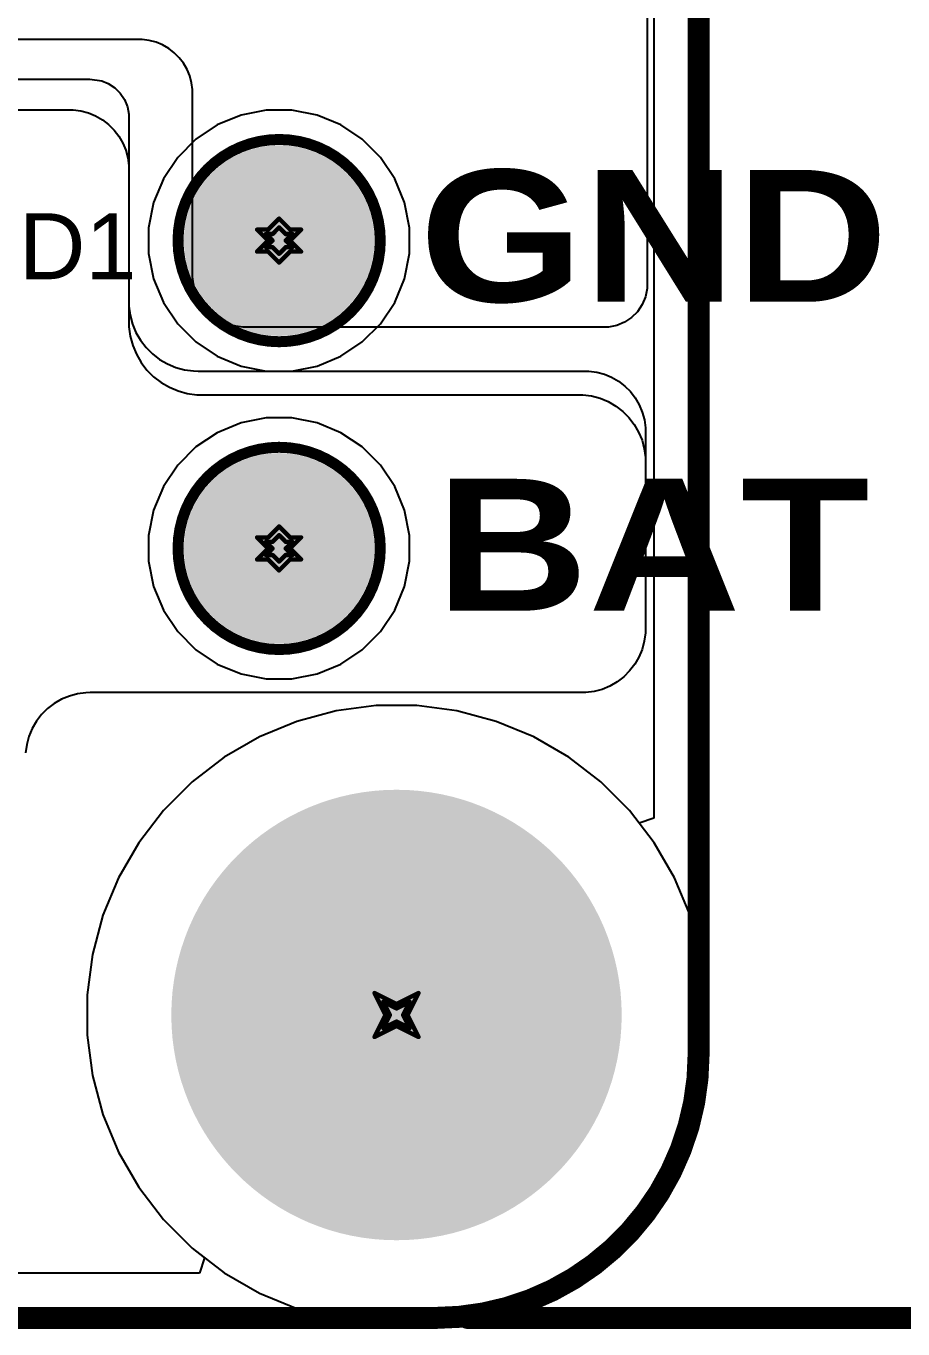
# Model space of a CAD drawing. Header units: inches. Extents: x -5 to 230, y -4 to 159.
# Drawn here: x 88.73 to 98.86, y -3.62 to 11.43 of the extents above; entities that cross this region are included whole.
import ezdxf

# ---------------------------------------------------------------- set-up
doc = ezdxf.new("R2010")
doc.units = ezdxf.units.IN
for name, color, linetype in [('Board Outline', 216, 'Continuous'), ('Bottom Layer', 5, 'Continuous'), ('Bottom Solder', 6, 'Continuous'), ('Dimension', 6, 'Continuous'), ('Drill Drawing', 1, 'Continuous'), ('Layer 1', 16, 'Continuous'), ('Layer 2', 76, 'Continuous'), ('Multi-Layer', 9, 'Continuous'), ('Pad Holes', 156, 'Continuous'), ('Top Layer', 1, 'Continuous'), ('Top Overlay', 2, 'Continuous'), ('Top Solder', 216, 'Continuous')]:
    doc.layers.add(name, color=color, linetype=linetype)
doc.styles.add('Arial', font='', dxfattribs={"height": 0.2})
doc.styles.add('Arial Black_Bold', font='', dxfattribs={"height": 0.2})
doc.styles.get('Arial').set_extended_font_data('Arial')
doc.styles.get('Arial Black_Bold').set_extended_font_data('Arial Black', bold=True)

# ---------------------------------------------------------------- blocks, each defined once
blk = doc.blocks.new('5001_39')
at = {"layer": 'Bottom Layer'}
h = blk.add_hatch(color=5, dxfattribs=at)
edge = h.paths.add_edge_path()
edge.add_arc((0, 0), 1, 0, 360)
at = {"layer": 'Bottom Solder'}
h = blk.add_hatch(color=6, dxfattribs=at)
edge = h.paths.add_edge_path()
edge.add_arc((0, 0), 1.1016, 0, 360)
at = {"layer": 'Layer 1'}
h = blk.add_hatch(color=16, dxfattribs=at)
edge = h.paths.add_edge_path()
edge.add_arc((0, 0), 1, 0, 360)
at = {"layer": 'Layer 2'}
h = blk.add_hatch(color=76, dxfattribs=at)
edge = h.paths.add_edge_path()
edge.add_arc((0, 0), 1, 0, 360)
at = {"layer": 'Multi-Layer'}
h = blk.add_hatch(color=9, dxfattribs=at)
edge = h.paths.add_edge_path()
edge.add_arc((0, 0), 1, 0, 360)
at = {"layer": 'Pad Holes'}
h = blk.add_hatch(color=7, dxfattribs=at)
edge = h.paths.add_edge_path()
edge.add_arc((0, 0), 0.6, 0, 360)
at = {"layer": 'Top Layer'}
h = blk.add_hatch(color=1, dxfattribs=at)
edge = h.paths.add_edge_path()
edge.add_arc((0, 0), 1, 0, 360)
at = {"layer": 'Top Solder'}
h = blk.add_hatch(color=216, dxfattribs=at)
edge = h.paths.add_edge_path()
edge.add_arc((0, 0), 1.1016, 0, 360)
at = {"layer": 'Top Overlay'}
for points in [[(1.1684, 0, 0.127, 0.127, 1), (-1.1684, 0, 0.127, 0.127, 1)], [(-1.20015, 0, 0.0635, 0.0635, 1), (-1.13665, 0, 0.0635, 0.0635, 1)], [(1.13665, 0, 0.0635, 0.0635, 1), (1.20015, 0, 0.0635, 0.0635, 1)]]:
    blk.add_lwpolyline(points, format="xyseb", close=True, dxfattribs=at)
blk = doc.blocks.new('5000_40')
at = {"layer": 'Bottom Layer'}
h = blk.add_hatch(color=5, dxfattribs=at)
edge = h.paths.add_edge_path()
edge.add_arc((0, 0), 1, 0, 360)
at = {"layer": 'Bottom Solder'}
h = blk.add_hatch(color=6, dxfattribs=at)
edge = h.paths.add_edge_path()
edge.add_arc((0, 0), 1.1016, 0, 360)
at = {"layer": 'Layer 1'}
h = blk.add_hatch(color=16, dxfattribs=at)
edge = h.paths.add_edge_path()
edge.add_arc((0, 0), 1, 0, 360)
at = {"layer": 'Layer 2'}
h = blk.add_hatch(color=76, dxfattribs=at)
edge = h.paths.add_edge_path()
edge.add_arc((0, 0), 1, 0, 360)
at = {"layer": 'Multi-Layer'}
h = blk.add_hatch(color=9, dxfattribs=at)
edge = h.paths.add_edge_path()
edge.add_arc((0, 0), 1, 0, 360)
at = {"layer": 'Pad Holes'}
h = blk.add_hatch(color=7, dxfattribs=at)
edge = h.paths.add_edge_path()
edge.add_arc((0, 0), 0.6, 0, 360)
at = {"layer": 'Top Layer'}
h = blk.add_hatch(color=1, dxfattribs=at)
edge = h.paths.add_edge_path()
edge.add_arc((0, 0), 1, 0, 360)
at = {"layer": 'Top Solder'}
h = blk.add_hatch(color=216, dxfattribs=at)
edge = h.paths.add_edge_path()
edge.add_arc((0, 0), 1.1016, 0, 360)
at = {"layer": 'Top Overlay'}
for points in [[(1.1684, 0, 0.127, 0.127, 1), (-1.1684, 0, 0.127, 0.127, 1)], [(-1.20015, 0, 0.0635, 0.0635, 1), (-1.13665, 0, 0.0635, 0.0635, 1)], [(1.13665, 0, 0.0635, 0.0635, 1), (1.20015, 0, 0.0635, 0.0635, 1)]]:
    blk.add_lwpolyline(points, format="xyseb", close=True, dxfattribs=at)

msp = doc.modelspace()

# ---------------------------------------------------------------- hatches: boundary and pattern name
at = {"layer": 'Bottom Layer'}
h = msp.add_hatch(color=5, dxfattribs=at)
edge = h.paths.add_edge_path()
edge.add_arc((93.009, 0.009), 2.5, 0, 360)
at = {"layer": 'Bottom Solder'}
h = msp.add_hatch(color=6, dxfattribs=at)
edge = h.paths.add_edge_path()
edge.add_arc((93.009, 0.009), 2.602, 0, 360)
at = {"layer": 'Layer 1'}
h = msp.add_hatch(color=16, dxfattribs=at)
edge = h.paths.add_edge_path()
edge.add_arc((93.009, 0.009), 2.5, 0, 360)
at = {"layer": 'Layer 2'}
h = msp.add_hatch(color=76, dxfattribs=at)
edge = h.paths.add_edge_path()
edge.add_arc((93.009, 0.009), 2.5, 0, 360)
at = {"layer": 'Multi-Layer'}
h = msp.add_hatch(color=9, dxfattribs=at)
edge = h.paths.add_edge_path()
edge.add_arc((93.009, 0.009), 2.5, 0, 360)
at = {"layer": 'Pad Holes'}
h = msp.add_hatch(color=7, dxfattribs=at)
edge = h.paths.add_edge_path()
edge.add_arc((93.009, 0.009), 1.5, 0, 360)
at = {"layer": 'Top Layer'}
h = msp.add_hatch(color=1, dxfattribs=at)
edge = h.paths.add_edge_path()
edge.add_arc((93.009, 0.009), 2.5, 0, 360)
at = {"layer": 'Top Solder'}
h = msp.add_hatch(color=216, dxfattribs=at)
edge = h.paths.add_edge_path()
edge.add_arc((93.009, 0.009), 2.602, 0, 360)

# ---------------------------------------------------------------- linework, layer by layer
at = {"layer": 'Board Outline'}
for points in [[(96.5, -0.443, 0.254, 0.254, 0), (96.5, 73.461, 0.254, 0.254, 0)], [(96.5, -0.443, 0.254, 0.254, -0.414214), (93.452, -3.491, 0.254, 0.254, 0)], [(-0.452, -3.491, 0.254, 0.254, 0), (93.452, -3.491, 0.254, 0.254, 0)]]:
    msp.add_lwpolyline(points, format="xyseb", dxfattribs=at)
for points in [[(96.437, -0.443, 0.127, 0.127, 1), (96.564, -0.443, 0.127, 0.127, 1)], [(96.437, -0.443, 0.127, 0.127, 1), (96.564, -0.443, 0.127, 0.127, 1)], [(93.389, -3.491, 0.127, 0.127, 1), (93.516, -3.491, 0.127, 0.127, 1)], [(93.389, -3.491, 0.127, 0.127, 1), (93.516, -3.491, 0.127, 0.127, 1)]]:
    msp.add_lwpolyline(points, format="xyseb", close=True, dxfattribs=at)
at = {"layer": 'Bottom Layer'}
for p, q in [((95.982, 52.821), (95.982, 2.283)), ((91.213, 10.405), (90.938, 10.292)), ((91.504, 10.463), (91.213, 10.405)), ((91.801, 10.463), (91.504, 10.463)), ((92.093, 10.405), (91.801, 10.463)), ((92.367, 10.292), (92.093, 10.405)), ((90.938, 10.292), (90.691, 10.127)), ((92.614, 10.127), (92.367, 10.292)), ((90.691, 10.127), (90.481, 9.916)), ((92.824, 9.916), (92.614, 10.127)), ((90.481, 9.916), (90.316, 9.67)), ((92.989, 9.67), (92.824, 9.916)), ((90.316, 9.67), (90.203, 9.395)), ((93.103, 9.395), (92.989, 9.67)), ((90.203, 9.395), (90.145, 9.104)), ((93.161, 9.104), (93.103, 9.395)), ((90.145, 9.104), (90.145, 8.807)), ((93.161, 8.807), (93.161, 9.104)), ((90.145, 8.807), (90.203, 8.515)), ((93.103, 8.515), (93.161, 8.807)), ((90.203, 8.515), (90.316, 8.241)), ((92.989, 8.241), (93.103, 8.515)), ((90.316, 8.241), (90.481, 7.994)), ((92.824, 7.994), (92.989, 8.241)), ((90.481, 7.994), (90.691, 7.784)), ((92.614, 7.784), (92.824, 7.994)), ((90.691, 7.784), (90.938, 7.619)), ((92.367, 7.619), (92.614, 7.784)), ((90.938, 7.619), (91.213, 7.505)), ((92.093, 7.505), (92.367, 7.619)), ((91.213, 7.505), (91.504, 7.447)), ((91.504, 7.447), (91.801, 7.447)), ((91.801, 7.447), (92.093, 7.505)), ((91.213, 6.849), (90.938, 6.736)), ((91.504, 6.907), (91.213, 6.849)), ((91.801, 6.907), (91.504, 6.907)), ((92.093, 6.849), (91.801, 6.907)), ((92.367, 6.736), (92.093, 6.849)), ((90.938, 6.736), (90.691, 6.571)), ((92.614, 6.571), (92.367, 6.736)), ((90.691, 6.571), (90.481, 6.36)), ((92.824, 6.36), (92.614, 6.571)), ((90.481, 6.36), (90.316, 6.114)), ((92.989, 6.114), (92.824, 6.36)), ((90.316, 6.114), (90.203, 5.839)), ((93.103, 5.839), (92.989, 6.114)), ((90.203, 5.839), (90.145, 5.548)), ((93.161, 5.548), (93.103, 5.839)), ((90.145, 5.548), (90.145, 5.251)), ((93.161, 5.251), (93.161, 5.548)), ((90.145, 5.251), (90.203, 4.959)), ((93.103, 4.959), (93.161, 5.251)), ((90.203, 4.959), (90.316, 4.685)), ((92.989, 4.685), (93.103, 4.959)), ((90.316, 4.685), (90.481, 4.438)), ((92.824, 4.438), (92.989, 4.685)), ((90.481, 4.438), (90.691, 4.228)), ((92.614, 4.228), (92.824, 4.438)), ((90.691, 4.228), (90.938, 4.063)), ((92.367, 4.063), (92.614, 4.228)), ((90.938, 4.063), (91.213, 3.949)), ((91.213, 3.949), (91.504, 3.891)), ((91.801, 3.891), (92.093, 3.949)), ((92.093, 3.949), (92.367, 4.063)), ((91.504, 3.891), (91.801, 3.891)), ((92.31, 3.522), (91.858, 3.401)), ((92.775, 3.584), (92.31, 3.522)), ((93.244, 3.584), (92.775, 3.584)), ((93.708, 3.522), (93.244, 3.584)), ((94.161, 3.401), (93.708, 3.522)), ((91.858, 3.401), (91.425, 3.222)), ((94.594, 3.222), (94.161, 3.401)), ((91.425, 3.222), (91.019, 2.988)), ((94.999, 2.988), (94.594, 3.222)), ((91.019, 2.988), (90.647, 2.702)), ((95.371, 2.702), (94.999, 2.988)), ((90.647, 2.702), (90.316, 2.371)), ((95.702, 2.371), (95.371, 2.702)), ((90.316, 2.371), (90.031, 1.999)), ((95.814, 2.226), (95.702, 2.371)), ((95.982, 2.283), (95.814, 2.226)), ((90.031, 1.999), (89.797, 1.593)), ((89.797, 1.593), (89.617, 1.161)), ((89.617, 1.161), (89.496, 0.708)), ((89.496, 0.708), (89.435, 0.243)), ((89.435, 0.243), (89.435, -0.225)), ((89.435, -0.225), (89.496, -0.69)), ((89.496, -0.69), (89.617, -1.142)), ((89.617, -1.142), (89.797, -1.575)), ((89.797, -1.575), (90.031, -1.981)), ((90.031, -1.981), (90.316, -2.353)), ((90.316, -2.353), (90.647, -2.684)), ((90.647, -2.684), (90.792, -2.795)), ((90.792, -2.795), (90.732, -2.973)), ((90.732, -2.973), (85.945, -2.973))]:
    msp.add_line(p, q, dxfattribs=at)
at = {"layer": 'Dimension'}
msp.add_lwpolyline([(93.833, -3.491, 0.254, 0.254, 0), (108.204, -3.491, 0.254, 0.254, 0)], format="xyseb", dxfattribs=at)
msp.add_lwpolyline([(93.77, -3.491, 0.127, 0.127, 1), (93.897, -3.491, 0.127, 0.127, 1)], format="xyseb", close=True, dxfattribs=at)
at = {"layer": 'Drill Drawing'}
for points in [[(91.526, 9.082, 0.0508, 0.0508, 0), (91.653, 9.209, 0.0508, 0.0508, 0)], [(91.653, 9.209, 0.0508, 0.0508, 0), (91.78, 9.082, 0.0508, 0.0508, 0)], [(91.399, 9.082, 0.0508, 0.0508, 0), (91.526, 8.955, 0.0508, 0.0508, 0)], [(91.399, 9.082, 0.0508, 0.0508, 0), (91.526, 9.082, 0.0508, 0.0508, 0)], [(91.5, 9.031, 0.0508, 0.0508, 0), (91.577, 8.955, 0.0508, 0.0508, 0)], [(91.5, 9.031, 0.0508, 0.0508, 0), (91.577, 9.031, 0.0508, 0.0508, 0)], [(91.577, 9.031, 0.0508, 0.0508, 0), (91.653, 9.108, 0.0508, 0.0508, 0)], [(91.653, 9.108, 0.0508, 0.0508, 0), (91.729, 9.031, 0.0508, 0.0508, 0)], [(91.729, 9.031, 0.0508, 0.0508, 0), (91.805, 9.031, 0.0508, 0.0508, 0)], [(91.729, 8.955, 0.0508, 0.0508, 0), (91.805, 9.031, 0.0508, 0.0508, 0)], [(91.78, 9.082, 0.0508, 0.0508, 0), (91.907, 9.082, 0.0508, 0.0508, 0)], [(91.78, 8.955, 0.0508, 0.0508, 0), (91.907, 9.082, 0.0508, 0.0508, 0)], [(91.399, 8.828, 0.0508, 0.0508, 0), (91.526, 8.955, 0.0508, 0.0508, 0)], [(91.5, 8.879, 0.0508, 0.0508, 0), (91.577, 8.955, 0.0508, 0.0508, 0)], [(91.5, 8.879, 0.0508, 0.0508, 0), (91.577, 8.879, 0.0508, 0.0508, 0)], [(91.577, 8.879, 0.0508, 0.0508, 0), (91.653, 8.803, 0.0508, 0.0508, 0)], [(91.653, 8.803, 0.0508, 0.0508, 0), (91.729, 8.879, 0.0508, 0.0508, 0)], [(91.729, 8.955, 0.0508, 0.0508, 0), (91.805, 8.879, 0.0508, 0.0508, 0)], [(91.729, 8.879, 0.0508, 0.0508, 0), (91.805, 8.879, 0.0508, 0.0508, 0)], [(91.78, 8.955, 0.0508, 0.0508, 0), (91.907, 8.828, 0.0508, 0.0508, 0)], [(91.399, 8.828, 0.0508, 0.0508, 0), (91.526, 8.828, 0.0508, 0.0508, 0)], [(91.526, 8.828, 0.0508, 0.0508, 0), (91.653, 8.701, 0.0508, 0.0508, 0)], [(91.653, 8.701, 0.0508, 0.0508, 0), (91.78, 8.828, 0.0508, 0.0508, 0)], [(91.78, 8.828, 0.0508, 0.0508, 0), (91.907, 8.828, 0.0508, 0.0508, 0)], [(91.526, 5.526, 0.0508, 0.0508, 0), (91.653, 5.653, 0.0508, 0.0508, 0)], [(91.577, 5.475, 0.0508, 0.0508, 0), (91.653, 5.552, 0.0508, 0.0508, 0)], [(91.653, 5.653, 0.0508, 0.0508, 0), (91.78, 5.526, 0.0508, 0.0508, 0)], [(91.653, 5.552, 0.0508, 0.0508, 0), (91.729, 5.475, 0.0508, 0.0508, 0)], [(91.399, 5.526, 0.0508, 0.0508, 0), (91.526, 5.399, 0.0508, 0.0508, 0)], [(91.399, 5.526, 0.0508, 0.0508, 0), (91.526, 5.526, 0.0508, 0.0508, 0)], [(91.399, 5.272, 0.0508, 0.0508, 0), (91.526, 5.399, 0.0508, 0.0508, 0)], [(91.5, 5.475, 0.0508, 0.0508, 0), (91.577, 5.399, 0.0508, 0.0508, 0)], [(91.5, 5.475, 0.0508, 0.0508, 0), (91.577, 5.475, 0.0508, 0.0508, 0)], [(91.5, 5.323, 0.0508, 0.0508, 0), (91.577, 5.399, 0.0508, 0.0508, 0)], [(91.729, 5.475, 0.0508, 0.0508, 0), (91.805, 5.475, 0.0508, 0.0508, 0)], [(91.729, 5.399, 0.0508, 0.0508, 0), (91.805, 5.475, 0.0508, 0.0508, 0)], [(91.729, 5.399, 0.0508, 0.0508, 0), (91.805, 5.323, 0.0508, 0.0508, 0)], [(91.78, 5.526, 0.0508, 0.0508, 0), (91.907, 5.526, 0.0508, 0.0508, 0)], [(91.78, 5.399, 0.0508, 0.0508, 0), (91.907, 5.526, 0.0508, 0.0508, 0)], [(91.78, 5.399, 0.0508, 0.0508, 0), (91.907, 5.272, 0.0508, 0.0508, 0)], [(91.399, 5.272, 0.0508, 0.0508, 0), (91.526, 5.272, 0.0508, 0.0508, 0)], [(91.5, 5.323, 0.0508, 0.0508, 0), (91.577, 5.323, 0.0508, 0.0508, 0)], [(91.526, 5.272, 0.0508, 0.0508, 0), (91.653, 5.145, 0.0508, 0.0508, 0)], [(91.577, 5.323, 0.0508, 0.0508, 0), (91.653, 5.247, 0.0508, 0.0508, 0)], [(91.653, 5.247, 0.0508, 0.0508, 0), (91.729, 5.323, 0.0508, 0.0508, 0)], [(91.653, 5.145, 0.0508, 0.0508, 0), (91.78, 5.272, 0.0508, 0.0508, 0)], [(91.729, 5.323, 0.0508, 0.0508, 0), (91.805, 5.323, 0.0508, 0.0508, 0)], [(91.78, 5.272, 0.0508, 0.0508, 0), (91.907, 5.272, 0.0508, 0.0508, 0)], [(92.755, 0.263, 0.0508, 0.0508, 0), (93.009, 0.136, 0.0508, 0.0508, 0)], [(92.755, 0.263, 0.0508, 0.0508, 0), (92.882, 0.009, 0.0508, 0.0508, 0)], [(92.857, 0.162, 0.0508, 0.0508, 0), (93.009, 0.085, 0.0508, 0.0508, 0)], [(92.857, 0.162, 0.0508, 0.0508, 0), (92.933, 0.009, 0.0508, 0.0508, 0)], [(93.009, 0.136, 0.0508, 0.0508, 0), (93.263, 0.263, 0.0508, 0.0508, 0)], [(93.009, 0.085, 0.0508, 0.0508, 0), (93.162, 0.162, 0.0508, 0.0508, 0)], [(93.085, 0.009, 0.0508, 0.0508, 0), (93.162, 0.162, 0.0508, 0.0508, 0)], [(93.136, 0.009, 0.0508, 0.0508, 0), (93.263, 0.263, 0.0508, 0.0508, 0)], [(92.755, -0.245, 0.0508, 0.0508, 0), (92.882, 0.009, 0.0508, 0.0508, 0)], [(92.857, -0.143, 0.0508, 0.0508, 0), (92.933, 0.009, 0.0508, 0.0508, 0)], [(93.085, 0.009, 0.0508, 0.0508, 0), (93.162, -0.143, 0.0508, 0.0508, 0)], [(93.136, 0.009, 0.0508, 0.0508, 0), (93.263, -0.245, 0.0508, 0.0508, 0)], [(92.755, -0.245, 0.0508, 0.0508, 0), (93.009, -0.118, 0.0508, 0.0508, 0)], [(92.857, -0.143, 0.0508, 0.0508, 0), (93.009, -0.067, 0.0508, 0.0508, 0)], [(93.009, -0.067, 0.0508, 0.0508, 0), (93.162, -0.143, 0.0508, 0.0508, 0)], [(93.009, -0.118, 0.0508, 0.0508, 0), (93.263, -0.245, 0.0508, 0.0508, 0)]]:
    msp.add_lwpolyline(points, format="xyseb", dxfattribs=at)
for points in [[(91.64, 9.209, 0.0254, 0.0254, 1), (91.665, 9.209, 0.0254, 0.0254, 1)], [(91.64, 9.209, 0.0254, 0.0254, 1), (91.665, 9.209, 0.0254, 0.0254, 1)], [(91.386, 9.082, 0.0254, 0.0254, 1), (91.411, 9.082, 0.0254, 0.0254, 1)], [(91.386, 9.082, 0.0254, 0.0254, 1), (91.411, 9.082, 0.0254, 0.0254, 1)], [(91.488, 9.031, 0.0254, 0.0254, 1), (91.513, 9.031, 0.0254, 0.0254, 1)], [(91.488, 9.031, 0.0254, 0.0254, 1), (91.513, 9.031, 0.0254, 0.0254, 1)], [(91.513, 9.082, 0.0254, 0.0254, 1), (91.538, 9.082, 0.0254, 0.0254, 1)], [(91.513, 9.082, 0.0254, 0.0254, 1), (91.538, 9.082, 0.0254, 0.0254, 1)], [(91.564, 9.031, 0.0254, 0.0254, 1), (91.589, 9.031, 0.0254, 0.0254, 1)], [(91.564, 9.031, 0.0254, 0.0254, 1), (91.589, 9.031, 0.0254, 0.0254, 1)], [(91.64, 9.108, 0.0254, 0.0254, 1), (91.665, 9.108, 0.0254, 0.0254, 1)], [(91.64, 9.108, 0.0254, 0.0254, 1), (91.665, 9.108, 0.0254, 0.0254, 1)], [(91.716, 9.031, 0.0254, 0.0254, 1), (91.742, 9.031, 0.0254, 0.0254, 1)], [(91.716, 9.031, 0.0254, 0.0254, 1), (91.742, 9.031, 0.0254, 0.0254, 1)], [(91.767, 9.082, 0.0254, 0.0254, 1), (91.792, 9.082, 0.0254, 0.0254, 1)], [(91.767, 9.082, 0.0254, 0.0254, 1), (91.792, 9.082, 0.0254, 0.0254, 1)], [(91.792, 9.031, 0.0254, 0.0254, 1), (91.818, 9.031, 0.0254, 0.0254, 1)], [(91.792, 9.031, 0.0254, 0.0254, 1), (91.818, 9.031, 0.0254, 0.0254, 1)], [(91.894, 9.082, 0.0254, 0.0254, 1), (91.919, 9.082, 0.0254, 0.0254, 1)], [(91.894, 9.082, 0.0254, 0.0254, 1), (91.919, 9.082, 0.0254, 0.0254, 1)], [(91.488, 8.879, 0.0254, 0.0254, 1), (91.513, 8.879, 0.0254, 0.0254, 1)], [(91.488, 8.879, 0.0254, 0.0254, 1), (91.513, 8.879, 0.0254, 0.0254, 1)], [(91.513, 8.955, 0.0254, 0.0254, 1), (91.538, 8.955, 0.0254, 0.0254, 1)], [(91.513, 8.955, 0.0254, 0.0254, 1), (91.538, 8.955, 0.0254, 0.0254, 1)], [(91.564, 8.955, 0.0254, 0.0254, 1), (91.589, 8.955, 0.0254, 0.0254, 1)], [(91.564, 8.955, 0.0254, 0.0254, 1), (91.589, 8.955, 0.0254, 0.0254, 1)], [(91.564, 8.879, 0.0254, 0.0254, 1), (91.589, 8.879, 0.0254, 0.0254, 1)], [(91.564, 8.879, 0.0254, 0.0254, 1), (91.589, 8.879, 0.0254, 0.0254, 1)], [(91.716, 8.955, 0.0254, 0.0254, 1), (91.742, 8.955, 0.0254, 0.0254, 1)], [(91.716, 8.955, 0.0254, 0.0254, 1), (91.742, 8.955, 0.0254, 0.0254, 1)], [(91.716, 8.879, 0.0254, 0.0254, 1), (91.742, 8.879, 0.0254, 0.0254, 1)], [(91.716, 8.879, 0.0254, 0.0254, 1), (91.742, 8.879, 0.0254, 0.0254, 1)], [(91.767, 8.955, 0.0254, 0.0254, 1), (91.792, 8.955, 0.0254, 0.0254, 1)], [(91.767, 8.955, 0.0254, 0.0254, 1), (91.792, 8.955, 0.0254, 0.0254, 1)], [(91.792, 8.879, 0.0254, 0.0254, 1), (91.818, 8.879, 0.0254, 0.0254, 1)], [(91.792, 8.879, 0.0254, 0.0254, 1), (91.818, 8.879, 0.0254, 0.0254, 1)], [(91.386, 8.828, 0.0254, 0.0254, 1), (91.411, 8.828, 0.0254, 0.0254, 1)], [(91.386, 8.828, 0.0254, 0.0254, 1), (91.411, 8.828, 0.0254, 0.0254, 1)], [(91.513, 8.828, 0.0254, 0.0254, 1), (91.538, 8.828, 0.0254, 0.0254, 1)], [(91.513, 8.828, 0.0254, 0.0254, 1), (91.538, 8.828, 0.0254, 0.0254, 1)], [(91.64, 8.803, 0.0254, 0.0254, 1), (91.665, 8.803, 0.0254, 0.0254, 1)], [(91.64, 8.803, 0.0254, 0.0254, 1), (91.665, 8.803, 0.0254, 0.0254, 1)], [(91.767, 8.828, 0.0254, 0.0254, 1), (91.792, 8.828, 0.0254, 0.0254, 1)], [(91.767, 8.828, 0.0254, 0.0254, 1), (91.792, 8.828, 0.0254, 0.0254, 1)], [(91.894, 8.828, 0.0254, 0.0254, 1), (91.919, 8.828, 0.0254, 0.0254, 1)], [(91.894, 8.828, 0.0254, 0.0254, 1), (91.919, 8.828, 0.0254, 0.0254, 1)], [(91.64, 8.701, 0.0254, 0.0254, 1), (91.665, 8.701, 0.0254, 0.0254, 1)], [(91.64, 8.701, 0.0254, 0.0254, 1), (91.665, 8.701, 0.0254, 0.0254, 1)], [(91.64, 5.653, 0.0254, 0.0254, 1), (91.665, 5.653, 0.0254, 0.0254, 1)], [(91.64, 5.653, 0.0254, 0.0254, 1), (91.665, 5.653, 0.0254, 0.0254, 1)], [(91.64, 5.552, 0.0254, 0.0254, 1), (91.665, 5.552, 0.0254, 0.0254, 1)], [(91.64, 5.552, 0.0254, 0.0254, 1), (91.665, 5.552, 0.0254, 0.0254, 1)], [(91.386, 5.526, 0.0254, 0.0254, 1), (91.411, 5.526, 0.0254, 0.0254, 1)], [(91.386, 5.526, 0.0254, 0.0254, 1), (91.411, 5.526, 0.0254, 0.0254, 1)], [(91.488, 5.475, 0.0254, 0.0254, 1), (91.513, 5.475, 0.0254, 0.0254, 1)], [(91.488, 5.475, 0.0254, 0.0254, 1), (91.513, 5.475, 0.0254, 0.0254, 1)], [(91.513, 5.526, 0.0254, 0.0254, 1), (91.538, 5.526, 0.0254, 0.0254, 1)], [(91.513, 5.526, 0.0254, 0.0254, 1), (91.538, 5.526, 0.0254, 0.0254, 1)], [(91.513, 5.399, 0.0254, 0.0254, 1), (91.538, 5.399, 0.0254, 0.0254, 1)], [(91.513, 5.399, 0.0254, 0.0254, 1), (91.538, 5.399, 0.0254, 0.0254, 1)], [(91.564, 5.475, 0.0254, 0.0254, 1), (91.589, 5.475, 0.0254, 0.0254, 1)], [(91.564, 5.475, 0.0254, 0.0254, 1), (91.589, 5.475, 0.0254, 0.0254, 1)], [(91.564, 5.399, 0.0254, 0.0254, 1), (91.589, 5.399, 0.0254, 0.0254, 1)], [(91.564, 5.399, 0.0254, 0.0254, 1), (91.589, 5.399, 0.0254, 0.0254, 1)], [(91.716, 5.475, 0.0254, 0.0254, 1), (91.742, 5.475, 0.0254, 0.0254, 1)], [(91.716, 5.475, 0.0254, 0.0254, 1), (91.742, 5.475, 0.0254, 0.0254, 1)], [(91.716, 5.399, 0.0254, 0.0254, 1), (91.742, 5.399, 0.0254, 0.0254, 1)], [(91.716, 5.399, 0.0254, 0.0254, 1), (91.742, 5.399, 0.0254, 0.0254, 1)], [(91.767, 5.526, 0.0254, 0.0254, 1), (91.792, 5.526, 0.0254, 0.0254, 1)], [(91.767, 5.526, 0.0254, 0.0254, 1), (91.792, 5.526, 0.0254, 0.0254, 1)], [(91.767, 5.399, 0.0254, 0.0254, 1), (91.792, 5.399, 0.0254, 0.0254, 1)], [(91.767, 5.399, 0.0254, 0.0254, 1), (91.792, 5.399, 0.0254, 0.0254, 1)], [(91.792, 5.475, 0.0254, 0.0254, 1), (91.818, 5.475, 0.0254, 0.0254, 1)], [(91.792, 5.475, 0.0254, 0.0254, 1), (91.818, 5.475, 0.0254, 0.0254, 1)], [(91.894, 5.526, 0.0254, 0.0254, 1), (91.919, 5.526, 0.0254, 0.0254, 1)], [(91.894, 5.526, 0.0254, 0.0254, 1), (91.919, 5.526, 0.0254, 0.0254, 1)], [(91.386, 5.272, 0.0254, 0.0254, 1), (91.411, 5.272, 0.0254, 0.0254, 1)], [(91.386, 5.272, 0.0254, 0.0254, 1), (91.411, 5.272, 0.0254, 0.0254, 1)], [(91.488, 5.323, 0.0254, 0.0254, 1), (91.513, 5.323, 0.0254, 0.0254, 1)], [(91.488, 5.323, 0.0254, 0.0254, 1), (91.513, 5.323, 0.0254, 0.0254, 1)], [(91.513, 5.272, 0.0254, 0.0254, 1), (91.538, 5.272, 0.0254, 0.0254, 1)], [(91.513, 5.272, 0.0254, 0.0254, 1), (91.538, 5.272, 0.0254, 0.0254, 1)], [(91.564, 5.323, 0.0254, 0.0254, 1), (91.589, 5.323, 0.0254, 0.0254, 1)], [(91.564, 5.323, 0.0254, 0.0254, 1), (91.589, 5.323, 0.0254, 0.0254, 1)], [(91.64, 5.247, 0.0254, 0.0254, 1), (91.665, 5.247, 0.0254, 0.0254, 1)], [(91.64, 5.247, 0.0254, 0.0254, 1), (91.665, 5.247, 0.0254, 0.0254, 1)], [(91.716, 5.323, 0.0254, 0.0254, 1), (91.742, 5.323, 0.0254, 0.0254, 1)], [(91.716, 5.323, 0.0254, 0.0254, 1), (91.742, 5.323, 0.0254, 0.0254, 1)], [(91.767, 5.272, 0.0254, 0.0254, 1), (91.792, 5.272, 0.0254, 0.0254, 1)], [(91.767, 5.272, 0.0254, 0.0254, 1), (91.792, 5.272, 0.0254, 0.0254, 1)], [(91.792, 5.323, 0.0254, 0.0254, 1), (91.818, 5.323, 0.0254, 0.0254, 1)], [(91.792, 5.323, 0.0254, 0.0254, 1), (91.818, 5.323, 0.0254, 0.0254, 1)], [(91.894, 5.272, 0.0254, 0.0254, 1), (91.919, 5.272, 0.0254, 0.0254, 1)], [(91.894, 5.272, 0.0254, 0.0254, 1), (91.919, 5.272, 0.0254, 0.0254, 1)], [(91.64, 5.145, 0.0254, 0.0254, 1), (91.665, 5.145, 0.0254, 0.0254, 1)], [(91.64, 5.145, 0.0254, 0.0254, 1), (91.665, 5.145, 0.0254, 0.0254, 1)], [(92.743, 0.263, 0.0254, 0.0254, 1), (92.768, 0.263, 0.0254, 0.0254, 1)], [(92.743, 0.263, 0.0254, 0.0254, 1), (92.768, 0.263, 0.0254, 0.0254, 1)], [(92.844, 0.162, 0.0254, 0.0254, 1), (92.87, 0.162, 0.0254, 0.0254, 1)], [(92.844, 0.162, 0.0254, 0.0254, 1), (92.87, 0.162, 0.0254, 0.0254, 1)], [(92.997, 0.136, 0.0254, 0.0254, 1), (93.022, 0.136, 0.0254, 0.0254, 1)], [(92.997, 0.136, 0.0254, 0.0254, 1), (93.022, 0.136, 0.0254, 0.0254, 1)], [(93.149, 0.162, 0.0254, 0.0254, 1), (93.174, 0.162, 0.0254, 0.0254, 1)], [(93.149, 0.162, 0.0254, 0.0254, 1), (93.174, 0.162, 0.0254, 0.0254, 1)], [(93.251, 0.263, 0.0254, 0.0254, 1), (93.276, 0.263, 0.0254, 0.0254, 1)], [(93.251, 0.263, 0.0254, 0.0254, 1), (93.276, 0.263, 0.0254, 0.0254, 1)], [(92.87, 0.009, 0.0254, 0.0254, 1), (92.895, 0.009, 0.0254, 0.0254, 1)], [(92.87, 0.009, 0.0254, 0.0254, 1), (92.895, 0.009, 0.0254, 0.0254, 1)], [(92.92, 0.009, 0.0254, 0.0254, 1), (92.946, 0.009, 0.0254, 0.0254, 1)], [(92.92, 0.009, 0.0254, 0.0254, 1), (92.946, 0.009, 0.0254, 0.0254, 1)], [(92.997, 0.085, 0.0254, 0.0254, 1), (93.022, 0.085, 0.0254, 0.0254, 1)], [(92.997, 0.085, 0.0254, 0.0254, 1), (93.022, 0.085, 0.0254, 0.0254, 1)], [(93.073, 0.009, 0.0254, 0.0254, 1), (93.098, 0.009, 0.0254, 0.0254, 1)], [(93.073, 0.009, 0.0254, 0.0254, 1), (93.098, 0.009, 0.0254, 0.0254, 1)], [(93.124, 0.009, 0.0254, 0.0254, 1), (93.149, 0.009, 0.0254, 0.0254, 1)], [(93.124, 0.009, 0.0254, 0.0254, 1), (93.149, 0.009, 0.0254, 0.0254, 1)], [(92.844, -0.143, 0.0254, 0.0254, 1), (92.87, -0.143, 0.0254, 0.0254, 1)], [(92.844, -0.143, 0.0254, 0.0254, 1), (92.87, -0.143, 0.0254, 0.0254, 1)], [(92.997, -0.067, 0.0254, 0.0254, 1), (93.022, -0.067, 0.0254, 0.0254, 1)], [(92.997, -0.067, 0.0254, 0.0254, 1), (93.022, -0.067, 0.0254, 0.0254, 1)], [(92.997, -0.118, 0.0254, 0.0254, 1), (93.022, -0.118, 0.0254, 0.0254, 1)], [(92.997, -0.118, 0.0254, 0.0254, 1), (93.022, -0.118, 0.0254, 0.0254, 1)], [(93.149, -0.143, 0.0254, 0.0254, 1), (93.174, -0.143, 0.0254, 0.0254, 1)], [(93.149, -0.143, 0.0254, 0.0254, 1), (93.174, -0.143, 0.0254, 0.0254, 1)], [(92.743, -0.245, 0.0254, 0.0254, 1), (92.768, -0.245, 0.0254, 0.0254, 1)], [(92.743, -0.245, 0.0254, 0.0254, 1), (92.768, -0.245, 0.0254, 0.0254, 1)], [(93.251, -0.245, 0.0254, 0.0254, 1), (93.276, -0.245, 0.0254, 0.0254, 1)], [(93.251, -0.245, 0.0254, 0.0254, 1), (93.276, -0.245, 0.0254, 0.0254, 1)]]:
    msp.add_lwpolyline(points, format="xyseb", close=True, dxfattribs=at)
at = {"layer": 'Layer 1'}
for p, q in [((95.982, 52.821), (95.982, 2.283)), ((91.213, 6.849), (90.938, 6.736)), ((91.504, 6.907), (91.213, 6.849)), ((91.801, 6.907), (91.504, 6.907)), ((92.093, 6.849), (91.801, 6.907)), ((92.367, 6.736), (92.093, 6.849)), ((90.938, 6.736), (90.691, 6.571)), ((92.614, 6.571), (92.367, 6.736)), ((90.691, 6.571), (90.481, 6.36)), ((92.824, 6.36), (92.614, 6.571)), ((90.481, 6.36), (90.316, 6.114)), ((92.989, 6.114), (92.824, 6.36)), ((90.316, 6.114), (90.203, 5.839)), ((93.103, 5.839), (92.989, 6.114)), ((90.203, 5.839), (90.145, 5.548)), ((93.161, 5.548), (93.103, 5.839)), ((90.145, 5.548), (90.145, 5.251)), ((93.161, 5.251), (93.161, 5.548)), ((90.145, 5.251), (90.203, 4.959)), ((93.103, 4.959), (93.161, 5.251)), ((90.203, 4.959), (90.316, 4.685)), ((92.989, 4.685), (93.103, 4.959)), ((90.316, 4.685), (90.481, 4.438)), ((92.824, 4.438), (92.989, 4.685)), ((90.481, 4.438), (90.691, 4.228)), ((92.614, 4.228), (92.824, 4.438)), ((90.691, 4.228), (90.938, 4.063)), ((92.367, 4.063), (92.614, 4.228)), ((90.938, 4.063), (91.213, 3.949)), ((91.213, 3.949), (91.504, 3.891)), ((91.801, 3.891), (92.093, 3.949)), ((92.093, 3.949), (92.367, 4.063)), ((91.504, 3.891), (91.801, 3.891)), ((92.31, 3.522), (91.858, 3.401)), ((92.775, 3.584), (92.31, 3.522)), ((93.244, 3.584), (92.775, 3.584)), ((93.708, 3.522), (93.244, 3.584)), ((94.161, 3.401), (93.708, 3.522)), ((91.858, 3.401), (91.425, 3.222)), ((94.594, 3.222), (94.161, 3.401)), ((91.425, 3.222), (91.019, 2.988)), ((94.999, 2.988), (94.594, 3.222)), ((91.019, 2.988), (90.647, 2.702)), ((95.371, 2.702), (94.999, 2.988)), ((90.647, 2.702), (90.316, 2.371)), ((95.702, 2.371), (95.371, 2.702)), ((90.316, 2.371), (90.031, 1.999)), ((95.814, 2.226), (95.702, 2.371)), ((95.982, 2.283), (95.814, 2.226)), ((90.031, 1.999), (89.797, 1.593)), ((89.797, 1.593), (89.617, 1.161)), ((89.617, 1.161), (89.496, 0.708)), ((89.496, 0.708), (89.435, 0.243)), ((89.435, 0.243), (89.435, -0.225)), ((89.435, -0.225), (89.496, -0.69)), ((89.496, -0.69), (89.617, -1.142)), ((89.617, -1.142), (89.797, -1.575)), ((89.797, -1.575), (90.031, -1.981)), ((90.031, -1.981), (90.316, -2.353)), ((90.316, -2.353), (90.647, -2.684)), ((90.647, -2.684), (90.792, -2.795)), ((90.792, -2.795), (90.732, -2.973)), ((90.732, -2.973), (85.945, -2.973))]:
    msp.add_line(p, q, dxfattribs=at)
at = {"layer": 'Layer 2'}
for p, q in [((95.982, 52.821), (95.982, 2.283)), ((85.981, 10.82), (89.466, 10.82)), ((89.466, 10.82), (89.606, 10.8)), ((89.606, 10.8), (89.679, 10.769)), ((89.679, 10.769), (89.753, 10.72)), ((89.753, 10.72), (89.816, 10.657)), ((89.816, 10.657), (89.865, 10.584)), ((89.865, 10.584), (89.899, 10.502)), ((89.899, 10.502), (89.916, 10.415)), ((89.916, 10.415), (89.916, 10.37)), ((91.213, 10.405), (90.938, 10.292)), ((91.504, 10.463), (91.213, 10.405)), ((91.801, 10.463), (91.504, 10.463)), ((92.093, 10.405), (91.801, 10.463)), ((92.367, 10.292), (92.093, 10.405)), ((89.916, 10.37), (89.916, 8.248)), ((90.938, 10.292), (90.691, 10.127)), ((92.614, 10.127), (92.367, 10.292)), ((90.691, 10.127), (90.481, 9.916)), ((92.824, 9.916), (92.614, 10.127)), ((90.481, 9.916), (90.316, 9.67)), ((92.989, 9.67), (92.824, 9.916)), ((90.316, 9.67), (90.203, 9.395)), ((93.103, 9.395), (92.989, 9.67)), ((90.203, 9.395), (90.145, 9.104)), ((93.161, 9.104), (93.103, 9.395)), ((90.145, 9.104), (90.145, 8.807)), ((93.161, 8.807), (93.161, 9.104)), ((90.145, 8.807), (90.203, 8.515)), ((93.103, 8.515), (93.161, 8.807)), ((90.203, 8.515), (90.316, 8.241)), ((92.989, 8.241), (93.103, 8.515)), ((89.916, 8.248), (89.918, 8.196)), ((89.918, 8.196), (89.932, 8.092)), ((90.316, 8.241), (90.481, 7.994)), ((92.824, 7.994), (92.989, 8.241)), ((89.932, 8.092), (89.959, 7.991)), ((89.959, 7.991), (89.999, 7.894)), ((90.481, 7.994), (90.691, 7.784)), ((92.614, 7.784), (92.824, 7.994)), ((89.999, 7.894), (90.051, 7.803)), ((90.051, 7.803), (90.115, 7.72)), ((90.115, 7.72), (90.189, 7.646)), ((90.691, 7.784), (90.938, 7.619)), ((92.367, 7.619), (92.614, 7.784)), ((90.189, 7.646), (90.272, 7.582)), ((90.272, 7.582), (90.363, 7.53)), ((90.363, 7.53), (90.46, 7.49)), ((90.938, 7.619), (91.213, 7.505)), ((92.093, 7.505), (92.367, 7.619)), ((90.46, 7.49), (90.561, 7.463)), ((90.561, 7.463), (90.665, 7.449)), ((90.665, 7.449), (90.717, 7.447)), ((90.717, 7.447), (95.231, 7.447)), ((91.213, 7.505), (91.504, 7.447)), ((91.504, 7.447), (91.801, 7.447)), ((91.801, 7.447), (92.093, 7.505)), ((95.231, 7.447), (95.322, 7.435)), ((95.322, 7.435), (95.411, 7.411)), ((95.411, 7.411), (95.495, 7.376)), ((95.495, 7.376), (95.575, 7.331)), ((95.575, 7.331), (95.648, 7.275)), ((95.648, 7.275), (95.712, 7.21)), ((95.712, 7.21), (95.768, 7.137)), ((95.768, 7.137), (95.814, 7.058)), ((95.814, 7.058), (95.849, 6.973)), ((95.849, 6.973), (95.873, 6.884)), ((95.873, 6.884), (95.885, 6.793)), ((95.885, 6.793), (95.885, 4.47)), ((95.885, 4.422), (95.872, 4.326)), ((95.885, 4.47), (95.885, 4.422)), ((95.847, 4.233), (95.81, 4.144)), ((95.872, 4.326), (95.847, 4.233)), ((95.81, 4.144), (95.762, 4.06)), ((95.635, 3.915), (95.558, 3.857)), ((95.703, 3.984), (95.635, 3.915)), ((95.762, 4.06), (95.703, 3.984)), ((95.386, 3.771), (95.292, 3.746)), ((95.475, 3.808), (95.386, 3.771)), ((95.558, 3.857), (95.475, 3.808)), ((89.138, 3.657), (89.054, 3.608)), ((89.229, 3.694), (89.138, 3.657)), ((89.323, 3.719), (89.229, 3.694)), ((89.42, 3.732), (89.323, 3.719)), ((89.468, 3.734), (89.42, 3.732)), ((95.148, 3.734), (89.468, 3.734)), ((95.197, 3.734), (95.148, 3.734)), ((95.292, 3.746), (95.197, 3.734)), ((88.907, 3.48), (88.848, 3.402)), ((88.976, 3.549), (88.907, 3.48)), ((89.054, 3.608), (88.976, 3.549)), ((92.31, 3.522), (91.858, 3.401)), ((92.775, 3.584), (92.31, 3.522)), ((93.244, 3.584), (92.775, 3.584)), ((93.708, 3.522), (93.244, 3.584)), ((94.161, 3.401), (93.708, 3.522)), ((88.799, 3.318), (88.762, 3.227)), ((88.848, 3.402), (88.799, 3.318)), ((91.858, 3.401), (91.425, 3.222)), ((94.594, 3.222), (94.161, 3.401)), ((88.762, 3.227), (88.737, 3.133)), ((91.425, 3.222), (91.019, 2.988)), ((94.999, 2.988), (94.594, 3.222)), ((88.737, 3.133), (88.724, 3.036)), ((91.019, 2.988), (90.647, 2.702)), ((95.371, 2.702), (94.999, 2.988)), ((90.647, 2.702), (90.316, 2.371)), ((95.702, 2.371), (95.371, 2.702)), ((90.316, 2.371), (90.031, 1.999)), ((95.814, 2.226), (95.702, 2.371)), ((95.982, 2.283), (95.814, 2.226)), ((90.031, 1.999), (89.797, 1.593)), ((89.797, 1.593), (89.617, 1.161)), ((89.617, 1.161), (89.496, 0.708)), ((89.496, 0.708), (89.435, 0.243)), ((89.435, 0.243), (89.435, -0.225)), ((89.435, -0.225), (89.496, -0.69)), ((89.496, -0.69), (89.617, -1.142)), ((89.617, -1.142), (89.797, -1.575)), ((89.797, -1.575), (90.031, -1.981)), ((90.031, -1.981), (90.316, -2.353)), ((90.316, -2.353), (90.647, -2.684)), ((90.647, -2.684), (90.792, -2.795)), ((90.792, -2.795), (90.732, -2.973)), ((90.732, -2.973), (82.285, -2.973))]:
    msp.add_line(p, q, dxfattribs=at)
at = {"layer": 'Multi-Layer'}
for p, q in [((92.31, 3.522), (91.858, 3.401)), ((92.775, 3.584), (92.31, 3.522)), ((93.009, 3.584), (92.775, 3.584)), ((93.244, 3.584), (93.009, 3.584)), ((93.708, 3.522), (93.244, 3.584)), ((94.161, 3.401), (93.708, 3.522)), ((91.858, 3.401), (91.425, 3.222)), ((94.594, 3.222), (94.161, 3.401)), ((91.425, 3.222), (91.019, 2.988)), ((94.999, 2.988), (94.594, 3.222)), ((91.019, 2.988), (90.647, 2.702)), ((95.371, 2.702), (94.999, 2.988)), ((90.647, 2.702), (90.316, 2.371)), ((95.702, 2.371), (95.371, 2.702)), ((90.316, 2.371), (90.031, 1.999)), ((95.988, 1.999), (95.702, 2.371)), ((90.031, 1.999), (89.797, 1.593)), ((96.222, 1.593), (95.988, 1.999)), ((89.797, 1.593), (89.617, 1.161)), ((96.401, 1.161), (96.222, 1.593)), ((89.617, 1.161), (89.496, 0.708)), ((96.523, 0.708), (96.401, 1.161)), ((89.496, 0.708), (89.435, 0.243)), ((96.584, 0.243), (96.523, 0.708)), ((89.435, 0.243), (89.435, 0.009)), ((96.584, 0.009), (96.584, 0.243)), ((89.435, 0.009), (89.435, 0.009)), ((89.435, 0.009), (89.435, -0.225)), ((96.584, -0.225), (96.584, 0.009)), ((89.435, -0.225), (89.496, -0.69)), ((96.523, -0.69), (96.584, -0.225)), ((89.496, -0.69), (89.617, -1.142)), ((96.401, -1.142), (96.523, -0.69)), ((89.617, -1.142), (89.797, -1.575)), ((96.222, -1.575), (96.401, -1.142)), ((89.797, -1.575), (90.031, -1.981)), ((95.988, -1.981), (96.222, -1.575)), ((90.031, -1.981), (90.316, -2.353)), ((95.702, -2.353), (95.988, -1.981)), ((90.316, -2.353), (90.647, -2.684)), ((95.371, -2.684), (95.702, -2.353)), ((90.647, -2.684), (91.019, -2.969)), ((94.999, -2.969), (95.371, -2.684)), ((91.019, -2.969), (91.425, -3.204)), ((94.594, -3.204), (94.999, -2.969)), ((91.425, -3.204), (91.858, -3.383)), ((94.161, -3.383), (94.594, -3.204)), ((91.858, -3.383), (92.31, -3.504)), ((93.708, -3.504), (94.161, -3.383)), ((92.31, -3.504), (92.775, -3.565)), ((92.775, -3.565), (93.009, -3.565)), ((93.009, -3.565), (93.244, -3.565)), ((93.244, -3.565), (93.708, -3.504))]:
    msp.add_line(p, q, dxfattribs=at)
at = {"layer": 'Top Layer'}
for p, q in [((95.904, 16.361), (95.904, 8.449)), ((90.032, 11.279), (82.195, 11.279)), ((90.072, 11.278), (90.032, 11.279)), ((90.153, 11.267), (90.072, 11.278)), ((90.231, 11.246), (90.153, 11.267)), ((90.306, 11.215), (90.231, 11.246)), ((90.377, 11.175), (90.306, 11.215)), ((90.441, 11.125), (90.377, 11.175)), ((90.499, 11.068), (90.441, 11.125)), ((90.548, 11.003), (90.499, 11.068)), ((90.589, 10.933), (90.548, 11.003)), ((90.62, 10.858), (90.589, 10.933)), ((90.641, 10.779), (90.62, 10.858)), ((90.651, 10.699), (90.641, 10.779)), ((90.653, 10.658), (90.651, 10.699)), ((90.653, 8.576), (90.653, 10.658)), ((86.132, 10.466), (89.228, 10.466)), ((89.228, 10.466), (89.273, 10.466)), ((89.273, 10.466), (89.362, 10.454)), ((89.362, 10.454), (89.45, 10.431)), ((89.45, 10.431), (89.533, 10.396)), ((89.533, 10.396), (89.611, 10.351)), ((89.611, 10.351), (89.683, 10.296)), ((89.683, 10.296), (89.747, 10.232)), ((89.747, 10.232), (89.802, 10.161)), ((89.802, 10.161), (89.847, 10.082)), ((89.847, 10.082), (89.881, 9.999)), ((89.881, 9.999), (89.904, 9.912)), ((89.904, 9.912), (89.916, 9.822)), ((89.916, 9.822), (89.916, 9.777)), ((89.916, 9.777), (89.916, 9.013)), ((89.916, 9.777), (89.916, 9.777)), ((89.916, 9.013), (89.916, 8.014)), ((90.653, 8.535), (90.653, 8.576)), ((90.663, 8.455), (90.653, 8.535)), ((90.684, 8.376), (90.663, 8.455)), ((95.904, 8.449), (95.904, 8.449)), ((95.904, 8.449), (95.904, 8.4)), ((90.716, 8.301), (90.684, 8.376)), ((90.756, 8.23), (90.716, 8.301)), ((95.885, 8.305), (95.848, 8.215)), ((95.904, 8.4), (95.885, 8.305)), ((90.806, 8.166), (90.756, 8.23)), ((90.863, 8.108), (90.806, 8.166)), ((95.794, 8.134), (95.725, 8.065)), ((95.848, 8.215), (95.794, 8.134)), ((89.916, 8.014), (89.918, 7.959)), ((90.928, 8.059), (90.863, 8.108)), ((90.998, 8.018), (90.928, 8.059)), ((91.074, 7.987), (90.998, 8.018)), ((91.152, 7.966), (91.074, 7.987)), ((95.645, 8.011), (95.555, 7.974)), ((95.725, 8.065), (95.645, 8.011)), ((89.918, 7.959), (89.932, 7.85)), ((89.932, 7.85), (89.961, 7.743)), ((91.233, 7.955), (91.152, 7.966)), ((91.274, 7.955), (91.233, 7.955)), ((95.411, 7.955), (91.274, 7.955)), ((91.274, 7.955), (91.274, 7.955)), ((95.459, 7.955), (95.411, 7.955)), ((95.555, 7.974), (95.459, 7.955)), ((89.961, 7.743), (90.003, 7.642)), ((90.003, 7.642), (90.058, 7.547)), ((90.058, 7.547), (90.125, 7.46)), ((90.125, 7.46), (90.202, 7.382)), ((90.202, 7.382), (90.29, 7.315)), ((90.29, 7.315), (90.385, 7.26)), ((90.385, 7.26), (90.486, 7.218)), ((90.486, 7.218), (90.592, 7.19)), ((90.592, 7.19), (90.701, 7.175)), ((90.701, 7.175), (90.756, 7.173)), ((90.756, 7.173), (90.756, 7.173)), ((90.756, 7.173), (95.111, 7.173)), ((95.111, 7.173), (95.162, 7.173)), ((95.162, 7.173), (95.263, 7.16)), ((95.263, 7.16), (95.361, 7.134)), ((95.361, 7.134), (95.454, 7.095)), ((95.454, 7.095), (95.542, 7.044)), ((95.542, 7.044), (95.623, 6.982)), ((95.623, 6.982), (95.694, 6.911)), ((95.694, 6.911), (95.756, 6.83)), ((95.756, 6.83), (95.807, 6.742)), ((95.807, 6.742), (95.846, 6.649)), ((95.846, 6.649), (95.872, 6.551)), ((95.872, 6.551), (95.885, 6.45)), ((95.885, 6.45), (95.885, 6.399)), ((95.885, 6.399), (95.885, 6.399)), ((95.885, 6.399), (95.885, 4.47)), ((95.885, 4.422), (95.872, 4.326)), ((95.885, 4.47), (95.885, 4.422)), ((95.847, 4.233), (95.81, 4.144)), ((95.872, 4.326), (95.847, 4.233)), ((95.81, 4.144), (95.762, 4.06)), ((95.635, 3.915), (95.558, 3.857)), ((95.703, 3.984), (95.635, 3.915)), ((95.762, 4.06), (95.703, 3.984)), ((95.386, 3.771), (95.292, 3.746)), ((95.475, 3.808), (95.386, 3.771)), ((95.558, 3.857), (95.475, 3.808)), ((89.138, 3.657), (89.054, 3.608)), ((89.229, 3.694), (89.138, 3.657)), ((89.323, 3.719), (89.229, 3.694)), ((89.42, 3.732), (89.323, 3.719)), ((89.468, 3.734), (89.42, 3.732)), ((95.148, 3.734), (89.468, 3.734)), ((95.197, 3.734), (95.148, 3.734)), ((95.292, 3.746), (95.197, 3.734)), ((88.907, 3.48), (88.848, 3.402)), ((88.976, 3.549), (88.907, 3.48)), ((89.054, 3.608), (88.976, 3.549)), ((88.799, 3.318), (88.762, 3.227)), ((88.848, 3.402), (88.799, 3.318)), ((88.762, 3.227), (88.737, 3.133)), ((88.737, 3.133), (88.724, 3.036))]:
    msp.add_line(p, q, dxfattribs=at)

# ---------------------------------------------------------------- block references
at = {"rotation": 180}
for name, p in [('5001_39', (91.653, 8.955)), ('5000_40', (91.653, 5.399))]:
    msp.add_blockref(name, p, dxfattribs=at)

# ---------------------------------------------------------------- texts
at = {"layer": 'Top Overlay', "style": 'Arial Black_Bold'}
for s, p in [('GND', (93.274, 8.248)), ('BAT', (93.466, 4.679))]:
    msp.add_text(s, height=1.524, rotation=360, dxfattribs=at).set_placement(p)
at = {"layer": 'Top Overlay', "style": 'Arial'}
msp.add_text('D1', height=0.762, dxfattribs=at).set_placement((88.646, 8.509))

doc.saveas('drawing.dxf')
